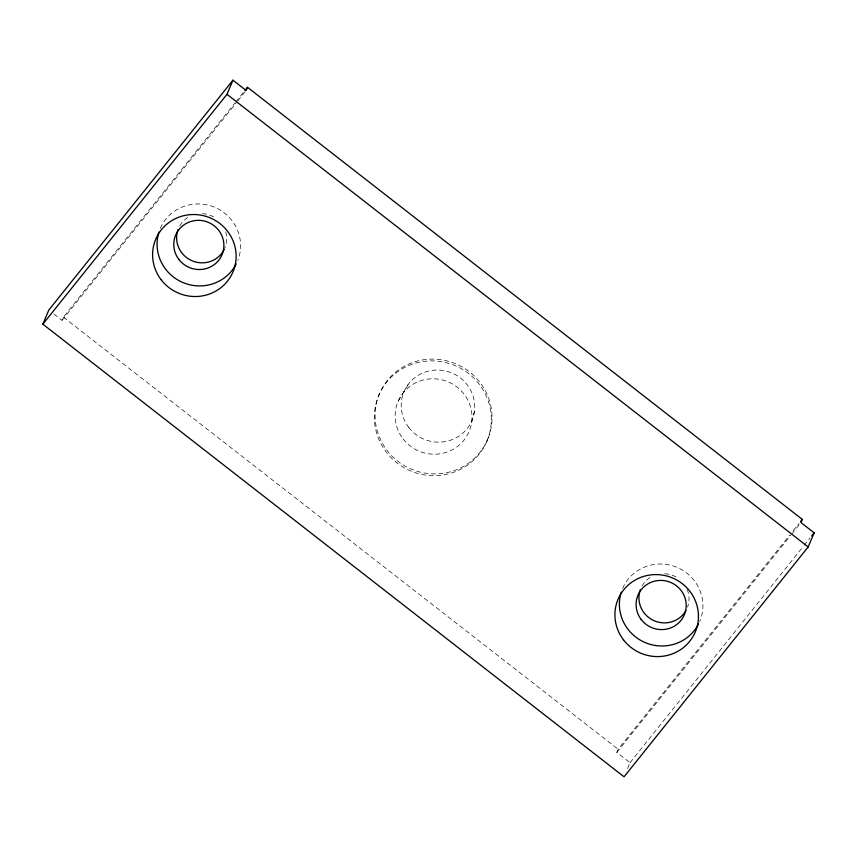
<?xml version="1.0" encoding="UTF-8"?>
<svg xmlns="http://www.w3.org/2000/svg" width="857" height="857" viewBox="0 0 857 857"><rect width="100%" height="100%" fill="white"/><g stroke="black" fill="none" stroke-linecap="round" stroke-linejoin="round"><path stroke-width="0.64" stroke-dasharray="4.29 3.21" d="M471.639 422.308L474.382 411.649M53.895 314.005L62.025 320.336L63.364 317.165L234.936 102.979M378.901 395.056L379.64 393.288M486.744 441.484A58.704 57.151 22.9 0 0 425.447 361.204A58.704 57.151 22.9 0 0 386.271 452.121A58.704 57.151 22.9 0 0 486.744 441.484L487.494 439.716A58.704 57.151 22.9 0 0 426.197 359.437A58.704 57.151 22.9 0 0 387.021 450.353A58.704 57.151 22.9 0 0 487.494 439.716M627.538 768.579L630.013 762.698L616.804 752.403L618.154 749.232L789.726 535.047M398.13 401.247L408.907 383.465M235.782 101.929L244.149 91.485M62.025 320.336L236.95 101.972M237.785 100.922L246.152 90.478M793.079 530.869L798.938 523.552M616.804 752.403L790.893 535.089M791.739 534.04L800.106 523.595M630.013 762.698L803.266 546.423M804.102 545.373L809.961 538.067M63.364 317.165L618.154 749.232M179.691 225.991A25.164 24.499 22.9 0 1 189.804 216.35M202.434 213.672A25.164 24.499 22.9 0 1 215.953 218.31M225.723 231.808A25.164 24.499 22.9 0 1 224.77 248.187M642.011 586.059A25.164 24.499 22.9 0 1 652.123 576.407M664.753 573.729A25.164 24.499 22.9 0 1 678.273 578.368M687.175 589.423A25.164 24.499 22.9 0 1 687.571 607.056M160.313 228.358A41.929 40.825 22.9 0 1 214.357 207.18A41.929 40.825 22.9 0 1 237.85 260.292M622.632 588.427A41.929 40.825 22.9 0 1 677.309 567.505A41.929 40.825 22.9 0 1 699.666 621.582M402.983 438.752A38.576 37.558 22.9 0 0 469.004 431.757A38.576 37.558 22.9 0 0 428.725 379.008A38.576 37.558 22.9 0 0 402.983 438.752M408.703 427.375A36.905 35.93 22.9 0 0 471.864 420.68A36.905 35.93 22.9 0 0 433.331 370.224A36.905 35.93 22.9 0 0 408.703 427.375"/><path stroke-width="1.29" d="M42.85 324.16L48.817 310.052L232.943 80.194L246.152 90.478L247.491 87.307L802.281 519.374L800.941 522.556L814.15 532.84L808.183 546.948L624.057 776.806L42.85 324.16L226.987 94.302L232.943 80.194M244.984 90.435L247.491 87.307M800.609 521.463L802.281 519.374M811.643 535.968L814.15 532.84M226.987 94.302L808.183 546.948M224.234 249.344A25.164 24.499 22.9 0 1 191.968 260.732A25.164 24.499 22.9 0 1 178.074 229.472M685.954 610.538A25.164 24.499 22.9 0 1 653.687 620.522A25.164 24.499 22.9 0 1 640.404 589.53M236.211 263.924A41.929 40.825 22.9 0 1 183.312 282.703A41.929 40.825 22.9 0 1 158.92 232.108M698.53 623.992A41.929 40.825 22.9 0 1 645.632 642.761A41.929 40.825 22.9 0 1 621.239 592.166M161.105 279.703A41.929 40.825 22.9 0 0 232.879 272.108A41.929 40.825 22.9 0 0 189.086 214.764A41.929 40.825 22.9 0 0 161.105 279.703M623.435 639.772A41.929 40.825 22.9 0 0 695.198 632.166A41.929 40.825 22.9 0 0 651.416 574.822A41.929 40.825 22.9 0 0 623.435 639.772M178.877 259.446A25.164 24.499 22.9 0 0 221.942 254.893A25.164 24.499 22.9 0 0 195.664 220.485A25.164 24.499 22.9 0 0 178.877 259.446M641.207 619.515A25.164 24.499 22.9 0 0 684.261 614.951A25.164 24.499 22.9 0 0 657.994 580.543A25.164 24.499 22.9 0 0 641.207 619.515"/></g></svg>
